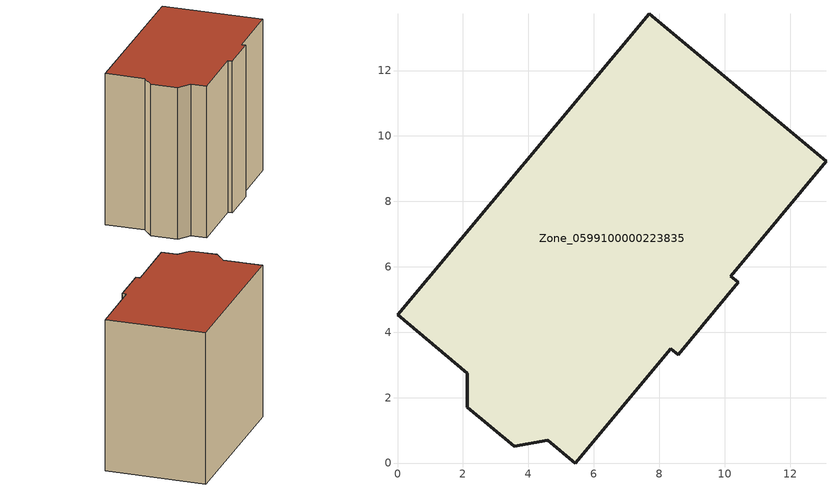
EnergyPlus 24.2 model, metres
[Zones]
Zone_0599100000223835
 floor ground (C_G): 3.57,0.51 2.14,1.71 2.13,2.75 0,4.53 7.7,13.73 13.1,9.22 10.19,5.71 10.42,5.52 8.58,3.31 8.35,3.5 5.44,0 4.6,0.7 z0
 wall outside (C_F): 2.14,1.71 3.57,0.51 4.6,0.7 5.44,0 8.35,3.5 8.58,3.31 10.42,5.52 10.19,5.71 13.1,9.22 7.7,13.73 0,4.53 2.13,2.75 2.14,1.71 z0:10.89
 roof outside (C_R): 7.7,13.73 0,4.53 2.13,2.75 2.14,1.71 3.57,0.51 4.6,0.7 5.44,0 8.35,3.5 8.58,3.31 10.42,5.52 10.19,5.71 13.1,9.22 z10.89
[BUILDING]
Pand.0599100000223835: North Axis=0; Terrain=City; Loads Convergence Tolerance Value=0.04; Temperature Convergence Tolerance Value=0.4; Solar Distribution=FullExterior; Maximum Number of Warmup Days=25; Minimum Number of Warmup Days=1
[Site:Location]
Rotterdam.The.Hague.AP_ZH_NLD Design_Conditions: Latitude=51.96; Longitude=4.45; Time Zone=1; Elevation=-4.5
[SITE:GROUNDTEMPERATURE:BUILDINGSURFACE]
18, 18, 18, 18, 18, 18, 18, 18, 18, 18, 18, 18
[MATERIAL] Thermal Absorptance=0.9; Solar Absorptance=0.7; Visible Absorptance=0.7
Name | Roughness | Thickness | Conductivity | Density | Specific Heat
G.TC.1946 | MediumSmooth | 0.15 | 1 | 540 | 1210
F.TC.1946 | Rough | 0.3 | 0.857143 | 1920 | 840
R.TC.1946 | MediumRough | 0.2 | 0.909091 | 1500 | 1000
[CONSTRUCTION]
C_G: G.TC.1946
C_F: F.TC.1946
C_R: R.TC.1946
[ZONE]
Zone_0599100000223835: Type=1; Multiplier=1; Ceiling Height=Autocalculate; Volume=Autocalculate; Floor Area=autocalculate; Part of Total Floor Area=Yes
[ZONEINFILTRATION:DESIGNFLOWRATE]
Infil_Zone_0599100000223835: Zone or ZoneList or Space or SpaceList=Zone_0599100000223835; Schedule=AlwaysOn; Design Flow Rate Calculation Method=Flow/Area; Flow Rate per Floor Area=0.003; Constant Term Coefficient=1; Temperature Term Coefficient=0; Velocity Term Coefficient=0; Velocity Squared Term Coefficient=0
[HVACTEMPLATE:ZONE:IDEALLOADSAIRSYSTEM]
Zone_0599100000223835: Maximum Heating Supply Air Temperature=50; Minimum Cooling Supply Air Temperature=13; Maximum Heating Supply Air Humidity Ratio=0.0156; Minimum Cooling Supply Air Humidity Ratio=0.0077; Heating Limit=NoLimit; Cooling Limit=NoLimit; Dehumidification Control Type=ConstantSensibleHeatRatio; Cooling Sensible Heat Ratio=0.7; Dehumidification Setpoint=60; Humidification Control Type=None; Humidification Setpoint=30; Outdoor Air Method=None; Outdoor Air Flow Rate per Person=0.00944; Outdoor Air Flow Rate per Zone Floor Area=0; Outdoor Air Flow Rate per Zone=0; Demand Controlled Ventilation Type=None; Outdoor Air Economizer Type=NoEconomizer; Heat Recovery Type=None; Sensible Heat Recovery Effectiveness=0.7; Latent Heat Recovery Effectiveness=0.65
[ZONECONTROL:THERMOSTAT]
ThermostatControl_Zone_0599100000223835: Zone or ZoneList=Zone_0599100000223835; Control Type Schedule=DualSetpointControlType; Control 1=Thermostat_Zone_0599100000223835; Temperature Difference Between Cutout And Setpoint=0
[THERMOSTATSETPOINT:DUALSETPOINT]
Thermostat_Zone_0599100000223835: Heating Setpoint Temperature Schedule=HeatingSetpoint_Zone_0599100000223835; Cooling Setpoint Temperature Schedule=CoolingSetpoint_Zone_0599100000223835
[SCHEDULE:COMPACT]
HeatingSetpoint_Zone_0599100000223835: Through: 12/31, For: AllDays, Until: 24:00, 21
CoolingSetpoint_Zone_0599100000223835: Through: 12/31, For: AllDays, Until: 24:00, 24
DualSetpointControlType: Through: 12/31, For: AllDays, Until: 24:00, 4
AlwaysOn: Through: 12/31, For: AllDays, Until: 24:00, 1
